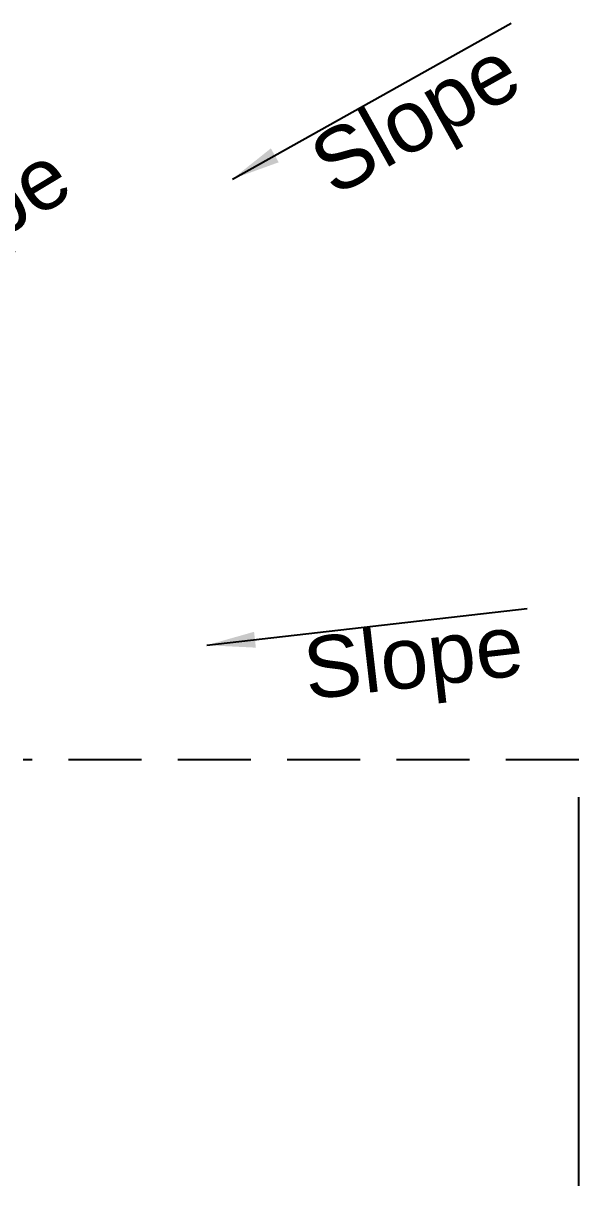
# Model space of a CAD drawing. Extents: x 7897917 to 8423973, y -6487334 to -6173396.
# Drawn here: x 8294522 to 8297952, y -6360362 to -6353181 of the extents above; entities that cross this region are included whole.
import ezdxf

# ---------------------------------------------------------------- set-up
doc = ezdxf.new("R2010")
doc.units = 0
doc.header["$LTSCALE"] = 600
doc.header["$MEASUREMENT"] = 0
doc.linetypes.add('HIDDEN', pattern=[0.375, 0.25, -0.125])
for name, color, linetype in [('A-text', 7, 'CONTINUOUS'), ('Ridge', 53, 'CONTINUOUS'), ('Walls', 7, 'CONTINUOUS')]:
    doc.layers.add(name, color=color, linetype=linetype)
doc.styles.add('ARIAL', font='arial.ttf')
doc.styles.add('ROMANS', font='romans.shx')
doc.dimstyles.new('MM', dxfattribs={"dimscale": 0, "dimtxt": 200, "dimasz": 150, "dimexe": 40, "dimexo": 50, "dimgap": 50, "dimtad": 1, "dimdec": 0, "dimzin": 0, "dimdsep": 46, "dimtxsty": 'ROMANS', "dimblk": 'OBLIQUE', "dimcen": 0.09, "dimdle": 40, "dimclrd": 5, "dimclre": 5, "dimclrt": 6, "dimadec": 0, "dimazin": 0, "dimtfac": 1, "dimtdec": 0, "dimtofl": 0, "dimtmove": 0, "dimatfit": 3, "dimfxl": 1, "dimfrac": 2, "dimtolj": 1, "dimtzin": 0, "dimarcsym": 0})

msp = doc.modelspace()

# ---------------------------------------------------------------- linework, layer by layer
at = {"layer": 'Ridge', "linetype": 'HIDDEN', "ltscale": 3}
msp.add_line((8297952.393, -6357731.566, 2.894), (8294522.302, -6357731.566, 2.894), dxfattribs=at)
at = {"layer": 'Walls', "elevation": 2.894, "flags": 128}
msp.add_lwpolyline([(8297952.035, -6360361.804), (8297952.035, -6357961.757)], dxfattribs=at)

# ---------------------------------------------------------------- texts
at = {"layer": 'A-text', "color": 0, "lineweight": 15, "style": 'ARIAL'}
for rotation, p in [(29.2097132, (8296441.027, -6354255.87, 2.894)), (31.1329185, (8293688.509, -6354934.368, 2.894)), (6.5305892, (8296277.144, -6357359.435, 2.894))]:
    msp.add_text('Slope', height=380.16, rotation=rotation, dxfattribs=at).set_placement(p)

# ---------------------------------------------------------------- leaders
at = {"layer": 'A-text', "color": 0, "lineweight": 15}
for points in [[(8295813.423, -6354143, 2.894), (8297534.863, -6353180.537, 2.894)], [(8295654.96, -6357022.891, 2.894), (8297632.929, -6356796.461, 2.894)]]:
    msp.add_leader(points, dimstyle='MM', override={"dimscale": 1, "dimasz": 300, "dimtad": 0}, dxfattribs=at)

doc.saveas('drawing.dxf')
